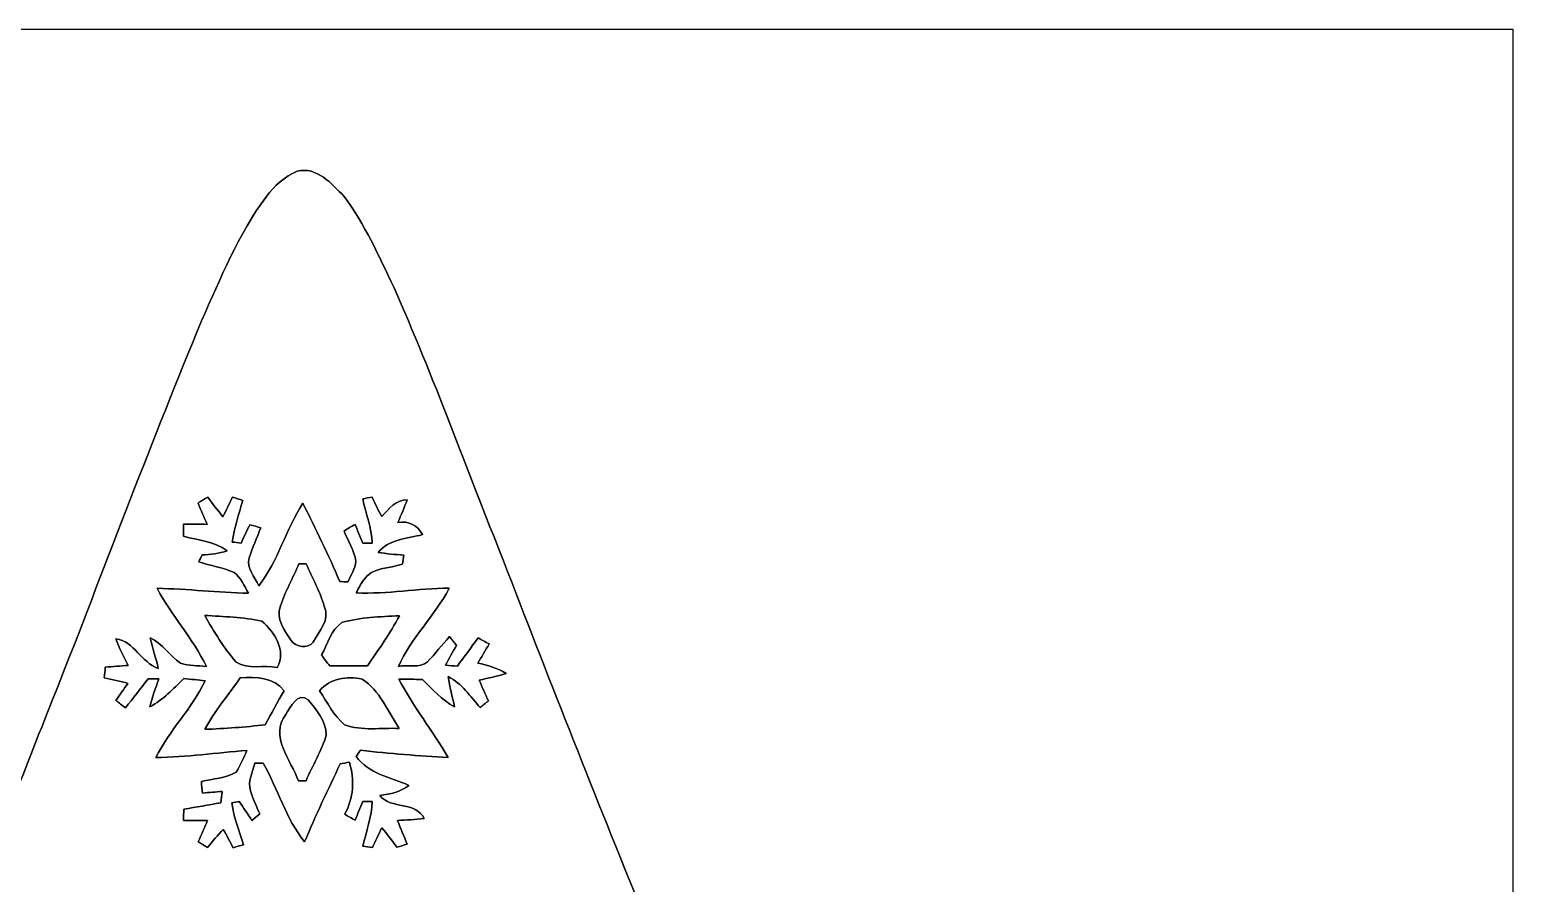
# Model space of a CAD drawing. Header units: centimetres. Extents: x -16.8 to 16.8, y -16.7 to 16.7.
# Drawn here: x -3.69 to 16.77, y 4.88 to 16.67 of the extents above; entities that cross this region are included whole.
import ezdxf

# ---------------------------------------------------------------- set-up
doc = ezdxf.new("R2010")
doc.units = ezdxf.units.CM
doc.header["$MEASUREMENT"] = 0
doc.layers.add('Layer 1', color=7, linetype='Continuous')

msp = doc.modelspace()

# ---------------------------------------------------------------- linework, layer by layer
at = {"layer": 'Layer 1', "color": 7}
for points, knots in [([(-16.77458, 16.66875), (-16.77458, 16.66875), (16.77458, 16.66875), (16.77458, 16.66875), (16.77458, 16.66875), (16.77458, 16.66875), (16.77458, -16.66875), (16.77458, -16.66875), (16.77458, -16.66875), (16.77458, -16.66875), (-16.77458, -16.66875), (-16.77458, -16.66875), (-16.77458, -16.66875), (-16.77458, -16.66875), (-16.77458, 16.66875), (-16.77458, 16.66875), (-16.77458, 16.66875), (-16.77458, 16.66875), (-16.77458, 16.66875), (-16.77458, 16.66875)], [0, 0, 0, 0, 0.16666667, 0.16666667, 0.16666667, 0.16666667, 0.33333333, 0.33333333, 0.33333333, 0.33333333, 0.5, 0.5, 0.5, 0.5, 0.66666667, 0.66666667, 0.66666667, 0.66666667, 1, 1, 1, 1]), ([(-0.00282, 14.71507), (-0.17216, 14.63781), (-0.32244, 14.51822), (-0.42863, 14.36476), (-0.42863, 14.36476), (-0.81739, 13.84371), (-1.05904, 13.23622), (-1.32292, 12.64708), (-1.32292, 12.64708), (-2.00166, 11.01337), (-2.61867, 9.35496), (-3.26249, 7.70714), (-3.26249, 7.70714), (-3.67242, 6.69502), (-4.04848, 5.66843), (-4.49615, 4.67254), (-4.49615, 4.67254), (-5.59012, 4.60199), (-6.68302, 4.51767), (-7.77734, 4.45523), (-7.77734, 4.45523), (-9.60332, 4.36139), (-11.43071, 4.27919), (-13.2521, 4.11727), (-13.2521, 4.11727), (-13.81901, 4.05941), (-14.39298, 4.00226), (-14.93767, 3.82623), (-14.93767, 3.82623), (-15.14969, 3.73415), (-15.41039, 3.61139), (-15.45484, 3.35809), (-15.45484, 3.35809), (-15.44638, 3.1436), (-15.37582, 2.92594), (-15.22871, 2.76507), (-15.22871, 2.76507), (-14.81314, 2.19675), (-14.25787, 1.75648), (-13.73611, 1.29187), (-13.73611, 1.29187), (-12.95506, 0.62442), (-12.15954, -0.02611), (-11.36121, -0.6731), (-11.36121, -0.6731), (-10.00196, -1.77412), (-8.65717, -2.89278), (-7.31061, -4.01002), (-7.31061, -4.01002), (-7.53674, -5.06271), (-7.82038, -6.1027), (-8.09449, -7.1441), (-8.09449, -7.1441), (-8.53899, -8.86248), (-9.01453, -10.5731), (-9.42975, -12.29924), (-9.42975, -12.29924), (-9.56874, -12.95964), (-9.74831, -13.62428), (-9.71762, -14.30549), (-9.71762, -14.30549), (-9.71127, -14.51822), (-9.6453, -14.76869), (-9.44598, -14.87981), (-9.44598, -14.87981), (-9.27206, -15.00011), (-9.04946, -14.91297), (-8.86284, -14.87664), (-8.86284, -14.87664), (-8.33402, -14.70836), (-7.84472, -14.43778), (-7.37447, -14.14709), (-7.37447, -14.14709), (-6.58389, -13.7033), (-5.83424, -13.19213), (-5.06448, -12.71411), (-5.06448, -12.71411), (-3.45228, -11.64943), (-1.81504, -10.62284), (-0.18309, -9.5885), (-0.18309, -9.5885), (-0.04692, -9.52041), (0.11606, -9.34755), (0.26211, -9.51124), (0.26211, -9.51124), (1.23296, -10.11167), (2.19569, -10.72586), (3.15454, -11.34569), (3.15454, -11.34569), (4.76956, -12.36416), (6.34718, -13.44366), (8.00206, -14.39792), (8.00206, -14.39792), (8.40176, -14.59971), (8.80181, -14.81878), (9.24172, -14.92003), (9.24172, -14.92003), (9.52606, -15.01951), (9.8739, -14.82584), (9.89753, -14.51857), (9.89753, -14.51857), (9.99208, -13.97423), (9.85097, -13.42461), (9.76418, -12.88838), (9.76418, -12.88838), (9.47808, -11.48292), (9.06815, -10.10673), (8.7122, -8.7182), (8.7122, -8.7182), (8.31003, -7.15292), (7.87259, -5.59541), (7.52334, -4.01743), (7.52334, -4.01743), (8.98701, -2.79083), (10.45951, -1.57374), (11.9447, -0.37289), (11.9447, -0.37289), (12.88979, 0.40852), (13.85358, 1.16981), (14.74893, 2.00836), (14.74893, 2.00836), (15.09959, 2.34386), (15.46472, 2.70016), (15.64181, 3.16336), (15.64181, 3.16336), (15.71801, 3.33199), (15.62065, 3.52496), (15.49012, 3.63643), (15.49012, 3.63643), (15.07384, 3.94053), (14.53797, 3.97581), (14.04691, 4.06294), (14.04691, 4.06294), (12.36169, 4.25944), (10.66377, 4.2986), (8.97255, 4.41396), (8.97255, 4.41396), (7.54027, 4.47781), (6.11082, 4.58258), (4.68101, 4.6796), (4.68101, 4.6796), (4.05589, 6.22582), (3.43958, 7.77557), (2.8448, 9.33379), (2.8448, 9.33379), (2.33821, 10.59356), (1.8796, 11.87309), (1.32821, 13.11451), (1.32821, 13.11451), (1.12183, 13.54314), (0.93169, 13.98517), (0.64382, 14.36723), (0.64382, 14.36723), (0.47308, 14.53903), (0.26952, 14.7828), (-0.00282, 14.71507)], [0, 0, 0, 0, 0.025, 0.025, 0.025, 0.025, 0.05, 0.05, 0.05, 0.05, 0.075, 0.075, 0.075, 0.075, 0.1, 0.1, 0.1, 0.1, 0.125, 0.125, 0.125, 0.125, 0.15, 0.15, 0.15, 0.15, 0.175, 0.175, 0.175, 0.175, 0.2, 0.2, 0.2, 0.2, 0.225, 0.225, 0.225, 0.225, 0.25, 0.25, 0.25, 0.25, 0.275, 0.275, 0.275, 0.275, 0.3, 0.3, 0.3, 0.3, 0.325, 0.325, 0.325, 0.325, 0.35, 0.35, 0.35, 0.35, 0.375, 0.375, 0.375, 0.375, 0.4, 0.4, 0.4, 0.4, 0.425, 0.425, 0.425, 0.425, 0.45, 0.45, 0.45, 0.45, 0.475, 0.475, 0.475, 0.475, 0.5, 0.5, 0.5, 0.5, 0.525, 0.525, 0.525, 0.525, 0.55, 0.55, 0.55, 0.55, 0.575, 0.575, 0.575, 0.575, 0.6, 0.6, 0.6, 0.6, 0.625, 0.625, 0.625, 0.625, 0.65, 0.65, 0.65, 0.65, 0.675, 0.675, 0.675, 0.675, 0.7, 0.7, 0.7, 0.7, 0.725, 0.725, 0.725, 0.725, 0.75, 0.75, 0.75, 0.75, 0.775, 0.775, 0.775, 0.775, 0.8, 0.8, 0.8, 0.8, 0.825, 0.825, 0.825, 0.825, 0.85, 0.85, 0.85, 0.85, 0.875, 0.875, 0.875, 0.875, 0.9, 0.9, 0.9, 0.9, 0.925, 0.925, 0.925, 0.925, 0.95, 0.95, 0.95, 0.95, 1, 1, 1, 1]), ([(-1.37089, 10.13389), (-1.3268, 10.16141), (-1.28235, 10.18893), (-1.2379, 10.21644), (-1.2379, 10.21644), (-1.16911, 10.12472), (-1.10031, 10.03229), (-1.02658, 9.9441), (-1.02658, 9.9441), (-0.98249, 10.03441), (-0.93945, 10.12543), (-0.8957, 10.21609), (-0.8957, 10.21609), (-0.84878, 10.20092), (-0.80186, 10.1854), (-0.75459, 10.17023), (-0.75459, 10.17023), (-0.80645, 9.97973), (-0.86889, 9.7917), (-0.89817, 9.59591), (-0.89817, 9.59591), (-0.85831, 9.59132), (-0.81809, 9.58674), (-0.77788, 9.58215), (-0.77788, 9.58215), (-0.73942, 9.66752), (-0.69779, 9.75148), (-0.6544, 9.83439), (-0.6544, 9.83439), (-0.60501, 9.81992), (-0.55527, 9.80546), (-0.50553, 9.79064), (-0.50553, 9.79064), (-0.55951, 9.65306), (-0.62054, 9.51794), (-0.66358, 9.37648), (-0.66358, 9.37648), (-0.70873, 9.23396), (-0.58349, 9.11119), (-0.53234, 8.98948), (-0.53234, 8.98948), (-0.26811, 9.3345), (-0.1591, 9.76665), (0.07514, 10.13037), (0.07514, 10.13037), (0.25435, 9.77547), (0.42968, 9.41776), (0.58349, 9.05122), (0.58349, 9.05122), (0.61172, 9.04946), (0.66816, 9.04663), (0.69638, 9.04487), (0.69638, 9.04487), (0.73872, 9.1373), (0.79551, 9.22761), (0.80786, 9.33027), (0.80786, 9.33027), (0.78211, 9.47914), (0.6985, 9.61002), (0.64382, 9.74901), (0.64382, 9.74901), (0.69427, 9.77935), (0.74471, 9.80934), (0.79587, 9.83862), (0.79587, 9.83862), (0.83185, 9.75289), (0.86572, 9.66646), (0.90099, 9.57968), (0.90099, 9.57968), (0.9338, 9.58003), (0.99871, 9.58039), (1.03117, 9.58074), (1.03117, 9.58074), (1.02588, 9.7917), (0.94262, 9.9889), (0.90099, 10.19316), (0.90099, 10.19316), (0.94403, 10.20057), (0.98743, 10.20727), (1.03082, 10.21433), (1.03082, 10.21433), (1.07244, 10.12437), (1.11513, 10.03476), (1.16346, 9.94798), (1.16346, 9.94798), (1.25942, 10.05346), (1.35572, 10.1787), (1.51342, 10.17834), (1.51342, 10.17834), (1.47602, 10.07181), (1.43087, 9.96844), (1.38677, 9.86472), (1.38677, 9.86472), (1.53635, 9.89048), (1.66335, 9.82733), (1.72649, 9.69751), (1.72649, 9.69751), (1.51624, 9.64318), (1.26224, 9.63436), (1.11337, 9.45268), (1.11337, 9.45268), (1.23119, 9.43434), (1.34832, 9.42269), (1.46756, 9.41599), (1.46756, 9.41599), (1.46085, 9.37436), (1.45415, 9.33238), (1.4478, 9.2904), (1.4478, 9.2904), (1.26965, 9.22655), (1.02764, 9.25266), (0.91546, 9.07168), (0.91546, 9.07168), (0.87242, 9.01806), (0.84279, 8.95562), (0.81209, 8.89459), (0.81209, 8.89459), (1.24107, 8.87342), (1.66546, 8.9595), (2.09338, 8.95738), (2.09338, 8.95738), (1.89618, 8.57426), (1.56457, 8.27299), (1.39488, 7.87506), (1.39488, 7.87506), (1.51447, 7.91175), (1.68804, 7.84472), (1.79388, 7.94173), (1.79388, 7.94173), (1.90147, 8.05215), (1.99602, 8.17527), (2.09797, 8.29063), (2.09797, 8.29063), (2.13042, 8.24971), (2.16323, 8.20808), (2.19569, 8.16645), (2.19569, 8.16645), (2.14101, 8.07791), (2.0895, 7.98724), (2.04329, 7.89411), (2.04329, 7.89411), (2.09762, 7.89023), (2.1523, 7.88635), (2.20698, 7.88247), (2.20698, 7.88247), (2.30329, 8.01194), (2.39818, 8.14211), (2.49343, 8.27264), (2.49343, 8.27264), (2.54353, 8.24477), (2.59362, 8.21725), (2.64407, 8.18938), (2.64407, 8.18938), (2.59433, 8.09907), (2.54071, 8.01123), (2.48849, 7.92233), (2.48849, 7.92233), (2.62537, 7.89764), (2.76154, 7.8553), (2.88043, 7.78122), (2.88043, 7.78122), (2.75766, 7.74488), (2.63278, 7.71666), (2.5086, 7.68773), (2.5086, 7.68773), (2.54811, 7.59142), (2.59292, 7.49723), (2.6356, 7.40198), (2.6356, 7.40198), (2.59644, 7.37164), (2.55799, 7.34131), (2.51954, 7.31061), (2.51954, 7.31061), (2.38584, 7.46478), (2.26801, 7.64081), (2.08209, 7.73712), (2.08209, 7.73712), (2.09621, 7.59566), (2.13995, 7.45984), (2.16641, 7.32084), (2.16641, 7.32084), (1.99743, 7.41786), (1.86126, 7.55932), (1.72791, 7.69832), (1.72791, 7.69832), (1.61713, 7.70114), (1.50918, 7.70184), (1.39947, 7.70184), (1.39947, 7.70184), (1.59985, 7.32614), (1.86126, 6.98712), (2.08139, 6.62305), (2.08139, 6.62305), (1.67711, 6.64422), (1.27317, 6.67314), (0.87136, 6.72147), (0.87136, 6.72147), (0.85584, 6.69996), (0.82479, 6.65727), (0.80927, 6.63575), (0.80927, 6.63575), (0.98707, 6.39727), (1.28129, 6.34894), (1.53741, 6.23535), (1.53741, 6.23535), (1.42311, 6.14574), (1.27882, 6.11681), (1.13841, 6.09494), (1.13841, 6.09494), (1.29893, 5.8995), (1.62983, 6.02298), (1.74943, 5.77744), (1.74943, 5.77744), (1.62772, 5.76192), (1.50354, 5.75839), (1.38183, 5.75239), (1.38183, 5.75239), (1.42346, 5.64233), (1.47144, 5.53473), (1.51271, 5.42431), (1.51271, 5.42431), (1.46579, 5.41091), (1.41923, 5.39679), (1.37266, 5.38304), (1.37266, 5.38304), (1.30598, 5.47441), (1.2379, 5.56436), (1.16452, 5.65044), (1.16452, 5.65044), (1.11936, 5.56013), (1.07632, 5.46911), (1.03434, 5.37739), (1.03434, 5.37739), (0.99025, 5.3848), (0.94615, 5.39221), (0.90276, 5.39926), (0.90276, 5.39926), (0.94968, 5.60246), (1.02729, 5.80108), (1.03046, 6.01239), (1.03046, 6.01239), (0.99836, 6.01239), (0.93345, 6.01274), (0.90135, 6.0131), (0.90135, 6.0131), (0.86572, 5.92702), (0.83185, 5.84024), (0.79551, 5.75416), (0.79551, 5.75416), (0.74754, 5.78238), (0.69991, 5.81096), (0.65229, 5.83953), (0.65229, 5.83953), (0.77505, 6.06002), (0.79234, 6.31296), (0.71649, 6.55461), (0.71649, 6.55461), (0.68545, 6.54967), (0.62265, 6.53979), (0.59126, 6.53486), (0.59126, 6.53486), (0.42333, 6.17679), (0.24941, 5.82189), (0.09948, 5.45536), (0.09948, 5.45536), (-0.15734, 5.7785), (-0.27305, 6.18666), (-0.47131, 6.54509), (-0.47131, 6.54509), (-0.49989, 6.54438), (-0.55704, 6.54332), (-0.58561, 6.54297), (-0.58561, 6.54297), (-0.61771, 6.41985), (-0.69003, 6.29179), (-0.64558, 6.16232), (-0.64558, 6.16232), (-0.61383, 6.05155), (-0.5648, 5.94677), (-0.51894, 5.84129), (-0.51894, 5.84129), (-0.55492, 5.81201), (-0.59126, 5.78238), (-0.62689, 5.75275), (-0.62689, 5.75275), (-0.68651, 5.83918), (-0.74471, 5.92702), (-0.80222, 6.01416), (-0.80222, 6.01416), (-0.82762, 6.00886), (-0.87806, 5.99863), (-0.90311, 5.99334), (-0.90311, 5.99334), (-0.87701, 5.79367), (-0.80504, 5.60599), (-0.74436, 5.41584), (-0.74436, 5.41584), (-0.79199, 5.40244), (-0.83926, 5.38939), (-0.88653, 5.37598), (-0.88653, 5.37598), (-0.93098, 5.461), (-0.97331, 5.54708), (-1.02411, 5.62822), (-1.02411, 5.62822), (-1.10102, 5.5499), (-1.16875, 5.46312), (-1.24001, 5.38021), (-1.24001, 5.38021), (-1.28341, 5.40561), (-1.32644, 5.43172), (-1.36878, 5.45747), (-1.36878, 5.45747), (-1.3268, 5.55625), (-1.28199, 5.65362), (-1.24037, 5.75239), (-1.24037, 5.75239), (-1.35149, 5.75204), (-1.45944, 5.74887), (-1.56986, 5.75134), (-1.56986, 5.75134), (-1.56986, 5.8039), (-1.56916, 5.85611), (-1.56845, 5.90832), (-1.56845, 5.90832), (-1.39735, 5.9369), (-1.22626, 5.96441), (-1.05551, 5.99581), (-1.05551, 5.99581), (-1.04916, 6.04767), (-1.04246, 6.09953), (-1.03611, 6.15139), (-1.03611, 6.15139), (-1.13136, 6.14786), (-1.21497, 6.13622), (-1.30704, 6.13093), (-1.30704, 6.13093), (-1.31374, 6.18384), (-1.31974, 6.23676), (-1.32539, 6.28968), (-1.32539, 6.28968), (-1.16523, 6.32813), (-0.9906, 6.33554), (-0.84526, 6.4202), (-0.84526, 6.4202), (-0.78423, 6.51334), (-0.74119, 6.6167), (-0.69638, 6.7183), (-0.69638, 6.7183), (-1.11478, 6.6862), (-1.53141, 6.62764), (-1.95192, 6.62093), (-1.95192, 6.62093), (-1.76601, 6.99841), (-1.45239, 7.29827), (-1.27318, 7.67927), (-1.27318, 7.67927), (-1.3716, 7.69056), (-1.46967, 7.70114), (-1.56739, 7.71137), (-1.56739, 7.71137), (-1.71062, 7.56814), (-1.85314, 7.41751), (-2.03447, 7.3219), (-2.03447, 7.3219), (-2.00519, 7.45314), (-1.95686, 7.57908), (-1.91241, 7.70572), (-1.91241, 7.70572), (-1.9618, 7.70572), (-2.01083, 7.70537), (-2.05987, 7.70502), (-2.05987, 7.70502), (-2.16429, 7.57202), (-2.26589, 7.43691), (-2.37314, 7.30603), (-2.37314, 7.30603), (-2.41688, 7.3406), (-2.46027, 7.37517), (-2.50366, 7.40939), (-2.50366, 7.40939), (-2.45075, 7.48912), (-2.3943, 7.56603), (-2.33821, 7.64328), (-2.33821, 7.64328), (-2.4451, 7.67644), (-2.55446, 7.69902), (-2.66383, 7.71913), (-2.66383, 7.71913), (-2.65959, 7.76852), (-2.65536, 7.81791), (-2.65077, 7.8673), (-2.65077, 7.8673), (-2.54635, 7.87682), (-2.43946, 7.88423), (-2.33433, 7.89305), (-2.33433, 7.89305), (-2.39536, 8.01405), (-2.46063, 8.13364), (-2.50649, 8.26135), (-2.50649, 8.26135), (-2.24508, 8.2229), (-2.15653, 7.93327), (-1.91911, 7.85107), (-1.91911, 7.85107), (-1.95121, 7.99289), (-2.0006, 8.13012), (-2.03059, 8.27229), (-2.03059, 8.27229), (-1.86055, 8.19432), (-1.76354, 8.02358), (-1.61078, 7.92304), (-1.61078, 7.92304), (-1.4986, 7.8867), (-1.37336, 7.89129), (-1.25589, 7.87788), (-1.25589, 7.87788), (-1.4411, 8.26206), (-1.7339, 8.58132), (-1.93499, 8.95667), (-1.93499, 8.95667), (-1.51448, 8.94856), (-1.09608, 8.89635), (-0.67557, 8.89), (-0.67557, 8.89), (-0.73166, 8.99054), (-0.77929, 9.1059), (-0.87454, 9.17504), (-0.87454, 9.17504), (-1.03046, 9.24207), (-1.1998, 9.27135), (-1.36102, 9.32321), (-1.36102, 9.32321), (-1.3462, 9.35426), (-1.33103, 9.38565), (-1.31586, 9.4167), (-1.31586, 9.4167), (-1.19839, 9.42164), (-1.08126, 9.4361), (-0.96943, 9.47491), (-0.96943, 9.47491), (-1.14159, 9.60861), (-1.36878, 9.61496), (-1.57092, 9.67564), (-1.57092, 9.67564), (-1.57057, 9.73137), (-1.57021, 9.78676), (-1.56951, 9.84215), (-1.56951, 9.84215), (-1.46015, 9.84321), (-1.35326, 9.84179), (-1.24319, 9.83932), (-1.24319, 9.83932), (-1.28588, 9.93775), (-1.33033, 10.03512), (-1.37089, 10.13389), (-1.37089, 10.13389), (-1.37089, 10.13389), (-1.37089, 10.13389), (-1.37089, 10.13389)], [0, 0, 0, 0, 0.00862069, 0.00862069, 0.00862069, 0.00862069, 0.01724138, 0.01724138, 0.01724138, 0.01724138, 0.02586207, 0.02586207, 0.02586207, 0.02586207, 0.03448276, 0.03448276, 0.03448276, 0.03448276, 0.04310345, 0.04310345, 0.04310345, 0.04310345, 0.05172414, 0.05172414, 0.05172414, 0.05172414, 0.06034483, 0.06034483, 0.06034483, 0.06034483, 0.06896552, 0.06896552, 0.06896552, 0.06896552, 0.07758621, 0.07758621, 0.07758621, 0.07758621, 0.0862069, 0.0862069, 0.0862069, 0.0862069, 0.09482759, 0.09482759, 0.09482759, 0.09482759, 0.10344828, 0.10344828, 0.10344828, 0.10344828, 0.11206897, 0.11206897, 0.11206897, 0.11206897, 0.12068966, 0.12068966, 0.12068966, 0.12068966, 0.12931034, 0.12931034, 0.12931034, 0.12931034, 0.13793103, 0.13793103, 0.13793103, 0.13793103, 0.14655172, 0.14655172, 0.14655172, 0.14655172, 0.15517241, 0.15517241, 0.15517241, 0.15517241, 0.1637931, 0.1637931, 0.1637931, 0.1637931, 0.17241379, 0.17241379, 0.17241379, 0.17241379, 0.18103448, 0.18103448, 0.18103448, 0.18103448, 0.18965517, 0.18965517, 0.18965517, 0.18965517, 0.19827586, 0.19827586, 0.19827586, 0.19827586, 0.20689655, 0.20689655, 0.20689655, 0.20689655, 0.21551724, 0.21551724, 0.21551724, 0.21551724, 0.22413793, 0.22413793, 0.22413793, 0.22413793, 0.23275862, 0.23275862, 0.23275862, 0.23275862, 0.24137931, 0.24137931, 0.24137931, 0.24137931, 0.25, 0.25, 0.25, 0.25, 0.25862069, 0.25862069, 0.25862069, 0.25862069, 0.26724138, 0.26724138, 0.26724138, 0.26724138, 0.27586207, 0.27586207, 0.27586207, 0.27586207, 0.28448276, 0.28448276, 0.28448276, 0.28448276, 0.29310345, 0.29310345, 0.29310345, 0.29310345, 0.30172414, 0.30172414, 0.30172414, 0.30172414, 0.31034483, 0.31034483, 0.31034483, 0.31034483, 0.31896552, 0.31896552, 0.31896552, 0.31896552, 0.32758621, 0.32758621, 0.32758621, 0.32758621, 0.3362069, 0.3362069, 0.3362069, 0.3362069, 0.34482759, 0.34482759, 0.34482759, 0.34482759, 0.35344828, 0.35344828, 0.35344828, 0.35344828, 0.36206897, 0.36206897, 0.36206897, 0.36206897, 0.37068966, 0.37068966, 0.37068966, 0.37068966, 0.37931034, 0.37931034, 0.37931034, 0.37931034, 0.38793103, 0.38793103, 0.38793103, 0.38793103, 0.39655172, 0.39655172, 0.39655172, 0.39655172, 0.40517241, 0.40517241, 0.40517241, 0.40517241, 0.4137931, 0.4137931, 0.4137931, 0.4137931, 0.42241379, 0.42241379, 0.42241379, 0.42241379, 0.43103448, 0.43103448, 0.43103448, 0.43103448, 0.43965517, 0.43965517, 0.43965517, 0.43965517, 0.44827586, 0.44827586, 0.44827586, 0.44827586, 0.45689655, 0.45689655, 0.45689655, 0.45689655, 0.46551724, 0.46551724, 0.46551724, 0.46551724, 0.47413793, 0.47413793, 0.47413793, 0.47413793, 0.48275862, 0.48275862, 0.48275862, 0.48275862, 0.49137931, 0.49137931, 0.49137931, 0.49137931, 0.5, 0.5, 0.5, 0.5, 0.50862069, 0.50862069, 0.50862069, 0.50862069, 0.51724138, 0.51724138, 0.51724138, 0.51724138, 0.52586207, 0.52586207, 0.52586207, 0.52586207, 0.53448276, 0.53448276, 0.53448276, 0.53448276, 0.54310345, 0.54310345, 0.54310345, 0.54310345, 0.55172414, 0.55172414, 0.55172414, 0.55172414, 0.56034483, 0.56034483, 0.56034483, 0.56034483, 0.56896552, 0.56896552, 0.56896552, 0.56896552, 0.57758621, 0.57758621, 0.57758621, 0.57758621, 0.5862069, 0.5862069, 0.5862069, 0.5862069, 0.59482759, 0.59482759, 0.59482759, 0.59482759, 0.60344828, 0.60344828, 0.60344828, 0.60344828, 0.61206897, 0.61206897, 0.61206897, 0.61206897, 0.62068966, 0.62068966, 0.62068966, 0.62068966, 0.62931034, 0.62931034, 0.62931034, 0.62931034, 0.63793103, 0.63793103, 0.63793103, 0.63793103, 0.64655172, 0.64655172, 0.64655172, 0.64655172, 0.65517241, 0.65517241, 0.65517241, 0.65517241, 0.6637931, 0.6637931, 0.6637931, 0.6637931, 0.67241379, 0.67241379, 0.67241379, 0.67241379, 0.68103448, 0.68103448, 0.68103448, 0.68103448, 0.68965517, 0.68965517, 0.68965517, 0.68965517, 0.69827586, 0.69827586, 0.69827586, 0.69827586, 0.70689655, 0.70689655, 0.70689655, 0.70689655, 0.71551724, 0.71551724, 0.71551724, 0.71551724, 0.72413793, 0.72413793, 0.72413793, 0.72413793, 0.73275862, 0.73275862, 0.73275862, 0.73275862, 0.74137931, 0.74137931, 0.74137931, 0.74137931, 0.75, 0.75, 0.75, 0.75, 0.75862069, 0.75862069, 0.75862069, 0.75862069, 0.76724138, 0.76724138, 0.76724138, 0.76724138, 0.77586207, 0.77586207, 0.77586207, 0.77586207, 0.78448276, 0.78448276, 0.78448276, 0.78448276, 0.79310345, 0.79310345, 0.79310345, 0.79310345, 0.80172414, 0.80172414, 0.80172414, 0.80172414, 0.81034483, 0.81034483, 0.81034483, 0.81034483, 0.81896552, 0.81896552, 0.81896552, 0.81896552, 0.82758621, 0.82758621, 0.82758621, 0.82758621, 0.8362069, 0.8362069, 0.8362069, 0.8362069, 0.84482759, 0.84482759, 0.84482759, 0.84482759, 0.85344828, 0.85344828, 0.85344828, 0.85344828, 0.86206897, 0.86206897, 0.86206897, 0.86206897, 0.87068966, 0.87068966, 0.87068966, 0.87068966, 0.87931034, 0.87931034, 0.87931034, 0.87931034, 0.88793103, 0.88793103, 0.88793103, 0.88793103, 0.89655172, 0.89655172, 0.89655172, 0.89655172, 0.90517241, 0.90517241, 0.90517241, 0.90517241, 0.9137931, 0.9137931, 0.9137931, 0.9137931, 0.92241379, 0.92241379, 0.92241379, 0.92241379, 0.93103448, 0.93103448, 0.93103448, 0.93103448, 0.93965517, 0.93965517, 0.93965517, 0.93965517, 0.94827586, 0.94827586, 0.94827586, 0.94827586, 0.95689655, 0.95689655, 0.95689655, 0.95689655, 0.96551724, 0.96551724, 0.96551724, 0.96551724, 0.97413793, 0.97413793, 0.97413793, 0.97413793, 0.98275862, 0.98275862, 0.98275862, 0.98275862, 1, 1, 1, 1]), ([(0.02046, 9.29428), (-0.06174, 9.0992), (-0.16722, 8.91364), (-0.23424, 8.71291), (-0.23424, 8.71291), (-0.29845, 8.53264), (-0.17921, 8.37741), (-0.08643, 8.23842), (-0.08643, 8.23842), (-0.0194, 8.14141), (0.13899, 8.11283), (0.2159, 8.21478), (0.2159, 8.21478), (0.30374, 8.36154), (0.45297, 8.52311), (0.36971, 8.70973), (0.36971, 8.70973), (0.3115, 8.91399), (0.20461, 9.10026), (0.12206, 9.29499), (0.12206, 9.29499), (0.09666, 9.29464), (0.04586, 9.29428), (0.02046, 9.29428), (0.02046, 9.29428), (0.02046, 9.29428), (0.02046, 9.29428), (0.02046, 9.29428)], [0, 0, 0, 0, 0.125, 0.125, 0.125, 0.125, 0.25, 0.25, 0.25, 0.25, 0.375, 0.375, 0.375, 0.375, 0.5, 0.5, 0.5, 0.5, 0.625, 0.625, 0.625, 0.625, 0.75, 0.75, 0.75, 0.75, 1, 1, 1, 1]), ([(-1.27882, 8.58344), (-1.15076, 8.35872), (-1.016, 8.134), (-0.8449, 7.93926), (-0.8449, 7.93926), (-0.68086, 7.82955), (-0.46038, 7.90081), (-0.27728, 7.86518), (-0.27728, 7.86518), (-0.14923, 8.09413), (-0.31468, 8.35484), (-0.4893, 8.50265), (-0.4893, 8.50265), (-0.74754, 8.56192), (-1.01565, 8.56262), (-1.27882, 8.58344), (-1.27882, 8.58344), (-1.27882, 8.58344), (-1.27882, 8.58344), (-1.27882, 8.58344)], [0, 0, 0, 0, 0.16666667, 0.16666667, 0.16666667, 0.16666667, 0.33333333, 0.33333333, 0.33333333, 0.33333333, 0.5, 0.5, 0.5, 0.5, 0.66666667, 0.66666667, 0.66666667, 0.66666667, 1, 1, 1, 1]), ([(0.61136, 8.48431), (0.46531, 8.37812), (0.41734, 8.18868), (0.33267, 8.03663), (0.33267, 8.03663), (0.37006, 7.98689), (0.40781, 7.93679), (0.44556, 7.88705), (0.44556, 7.88705), (0.57573, 7.88705), (0.83573, 7.88705), (0.96555, 7.88705), (0.96555, 7.88705), (1.12042, 8.11142), (1.27882, 8.33508), (1.40688, 8.57638), (1.40688, 8.57638), (1.13982, 8.56686), (0.86924, 8.55592), (0.61136, 8.48431), (0.61136, 8.48431), (0.61136, 8.48431), (0.61136, 8.48431), (0.61136, 8.48431)], [0, 0, 0, 0, 0.14285714, 0.14285714, 0.14285714, 0.14285714, 0.28571429, 0.28571429, 0.28571429, 0.28571429, 0.42857143, 0.42857143, 0.42857143, 0.42857143, 0.57142857, 0.57142857, 0.57142857, 0.57142857, 0.71428571, 0.71428571, 0.71428571, 0.71428571, 1, 1, 1, 1]), ([(-0.78775, 7.7216), (-0.95321, 7.487), (-1.13877, 7.26475), (-1.27564, 7.01146), (-1.27564, 7.01146), (-0.99766, 7.0171), (-0.72108, 7.04391), (-0.44415, 7.07143), (-0.44415, 7.07143), (-0.35878, 7.22877), (-0.27411, 7.38646), (-0.1845, 7.54133), (-0.1845, 7.54133), (-0.32526, 7.73465), (-0.56938, 7.73007), (-0.78775, 7.7216), (-0.78775, 7.7216), (-0.78775, 7.7216), (-0.78775, 7.7216), (-0.78775, 7.7216)], [0, 0, 0, 0, 0.16666667, 0.16666667, 0.16666667, 0.16666667, 0.33333333, 0.33333333, 0.33333333, 0.33333333, 0.5, 0.5, 0.5, 0.5, 0.66666667, 0.66666667, 0.66666667, 0.66666667, 1, 1, 1, 1]), ([(0.30586, 7.54204), (0.4131, 7.38187), (0.50059, 7.19631), (0.65158, 7.07284), (0.65158, 7.07284), (0.88794, 6.98394), (1.15605, 7.03333), (1.40406, 7.02204), (1.40406, 7.02204), (1.24919, 7.25734), (1.1363, 7.54521), (0.89429, 7.70361), (0.89429, 7.70361), (0.68121, 7.74559), (0.44873, 7.7149), (0.30586, 7.54204), (0.30586, 7.54204), (0.30586, 7.54204), (0.30586, 7.54204), (0.30586, 7.54204)], [0, 0, 0, 0, 0.16666667, 0.16666667, 0.16666667, 0.16666667, 0.33333333, 0.33333333, 0.33333333, 0.33333333, 0.5, 0.5, 0.5, 0.5, 0.66666667, 0.66666667, 0.66666667, 0.66666667, 1, 1, 1, 1]), ([(-0.16193, 7.21536), (-0.38418, 6.9148), (-0.09349, 6.58671), (0.01693, 6.29708), (0.01693, 6.29708), (0.04269, 6.29744), (0.09419, 6.29849), (0.11994, 6.2992), (0.11994, 6.2992), (0.20743, 6.51334), (0.33761, 6.71124), (0.39829, 6.93526), (0.39829, 6.93526), (0.40005, 7.12117), (0.25718, 7.27957), (0.14887, 7.41715), (0.14887, 7.41715), (0.00176, 7.53039), (-0.0949, 7.3152), (-0.16193, 7.21536)], [0, 0, 0, 0, 0.16666667, 0.16666667, 0.16666667, 0.16666667, 0.33333333, 0.33333333, 0.33333333, 0.33333333, 0.5, 0.5, 0.5, 0.5, 0.66666667, 0.66666667, 0.66666667, 0.66666667, 1, 1, 1, 1])]:
    msp.add_open_spline(points, degree=3, knots=knots, dxfattribs=at)
at = {"layer": 'Layer 1', "color": 251}
for points, knots in [([(-0.00282, 14.71507), (0.26952, 14.7828), (0.47308, 14.53903), (0.64382, 14.36723), (0.64382, 14.36723), (0.93169, 13.98517), (1.12183, 13.54314), (1.32821, 13.11451), (1.32821, 13.11451), (1.8796, 11.87309), (2.33821, 10.59356), (2.8448, 9.33379), (2.8448, 9.33379), (3.43958, 7.77557), (4.05589, 6.22582), (4.68101, 4.6796), (4.68101, 4.6796), (6.11082, 4.58258), (7.54027, 4.47781), (8.97255, 4.41396), (8.97255, 4.41396), (10.66377, 4.2986), (12.36169, 4.25944), (14.04691, 4.06294), (14.04691, 4.06294), (14.53797, 3.97581), (15.07384, 3.94053), (15.49012, 3.63643), (15.49012, 3.63643), (15.62065, 3.52496), (15.71801, 3.33199), (15.64181, 3.16336), (15.64181, 3.16336), (15.46472, 2.70016), (15.09959, 2.34386), (14.74893, 2.00836), (14.74893, 2.00836), (13.85358, 1.16981), (12.88979, 0.40852), (11.9447, -0.37289), (11.9447, -0.37289), (10.45951, -1.57374), (8.98701, -2.79083), (7.52334, -4.01743), (7.52334, -4.01743), (7.87259, -5.59541), (8.31003, -7.15292), (8.7122, -8.7182), (8.7122, -8.7182), (9.06815, -10.10673), (9.47808, -11.48292), (9.76418, -12.88838), (9.76418, -12.88838), (9.85097, -13.42461), (9.99208, -13.97423), (9.89753, -14.51857), (9.89753, -14.51857), (9.8739, -14.82584), (9.52606, -15.01951), (9.24172, -14.92003), (9.24172, -14.92003), (8.80181, -14.81878), (8.40176, -14.59971), (8.00206, -14.39792), (8.00206, -14.39792), (6.34718, -13.44366), (4.76956, -12.36416), (3.15454, -11.34569), (3.15454, -11.34569), (2.19569, -10.72586), (1.23296, -10.11167), (0.26211, -9.51124), (0.26211, -9.51124), (0.11606, -9.34755), (-0.04692, -9.52041), (-0.18309, -9.5885), (-0.18309, -9.5885), (-1.81504, -10.62284), (-3.45228, -11.64943), (-5.06448, -12.71411), (-5.06448, -12.71411), (-5.83424, -13.19213), (-6.58389, -13.7033), (-7.37447, -14.14709), (-7.37447, -14.14709), (-7.84472, -14.43778), (-8.33402, -14.70836), (-8.86284, -14.87664), (-8.86284, -14.87664), (-9.04946, -14.91297), (-9.27206, -15.00011), (-9.44598, -14.87981), (-9.44598, -14.87981), (-9.6453, -14.76869), (-9.71127, -14.51822), (-9.71762, -14.30549), (-9.71762, -14.30549), (-9.74831, -13.62428), (-9.56874, -12.95964), (-9.42975, -12.29924), (-9.42975, -12.29924), (-9.01453, -10.5731), (-8.53899, -8.86248), (-8.09449, -7.1441), (-8.09449, -7.1441), (-7.82038, -6.1027), (-7.53674, -5.06271), (-7.31061, -4.01002), (-7.31061, -4.01002), (-8.65717, -2.89278), (-10.00196, -1.77412), (-11.36121, -0.6731), (-11.36121, -0.6731), (-12.15954, -0.02611), (-12.95506, 0.62442), (-13.73611, 1.29187), (-13.73611, 1.29187), (-14.25787, 1.75648), (-14.81314, 2.19675), (-15.22871, 2.76507), (-15.22871, 2.76507), (-15.37582, 2.92594), (-15.44638, 3.1436), (-15.45484, 3.35809), (-15.45484, 3.35809), (-15.41039, 3.61139), (-15.14969, 3.73415), (-14.93767, 3.82623), (-14.93767, 3.82623), (-14.39298, 4.00226), (-13.81901, 4.05941), (-13.2521, 4.11727), (-13.2521, 4.11727), (-11.43071, 4.27919), (-9.60332, 4.36139), (-7.77734, 4.45523), (-7.77734, 4.45523), (-6.68302, 4.51767), (-5.59012, 4.60199), (-4.49615, 4.67254), (-4.49615, 4.67254), (-4.04848, 5.66843), (-3.67242, 6.69502), (-3.26249, 7.70714), (-3.26249, 7.70714), (-2.61867, 9.35496), (-2.00166, 11.01337), (-1.32292, 12.64708), (-1.32292, 12.64708), (-1.05904, 13.23622), (-0.81739, 13.84371), (-0.42863, 14.36476), (-0.42863, 14.36476), (-0.32244, 14.51822), (-0.17216, 14.63781), (-0.00282, 14.71507), (-0.00282, 14.71507), (-0.00282, 14.71507), (-0.00282, 14.71507), (-0.00282, 14.71507)], [0, 0, 0, 0, 0.02439024, 0.02439024, 0.02439024, 0.02439024, 0.04878049, 0.04878049, 0.04878049, 0.04878049, 0.07317073, 0.07317073, 0.07317073, 0.07317073, 0.09756098, 0.09756098, 0.09756098, 0.09756098, 0.12195122, 0.12195122, 0.12195122, 0.12195122, 0.14634146, 0.14634146, 0.14634146, 0.14634146, 0.17073171, 0.17073171, 0.17073171, 0.17073171, 0.19512195, 0.19512195, 0.19512195, 0.19512195, 0.2195122, 0.2195122, 0.2195122, 0.2195122, 0.24390244, 0.24390244, 0.24390244, 0.24390244, 0.26829268, 0.26829268, 0.26829268, 0.26829268, 0.29268293, 0.29268293, 0.29268293, 0.29268293, 0.31707317, 0.31707317, 0.31707317, 0.31707317, 0.34146341, 0.34146341, 0.34146341, 0.34146341, 0.36585366, 0.36585366, 0.36585366, 0.36585366, 0.3902439, 0.3902439, 0.3902439, 0.3902439, 0.41463415, 0.41463415, 0.41463415, 0.41463415, 0.43902439, 0.43902439, 0.43902439, 0.43902439, 0.46341463, 0.46341463, 0.46341463, 0.46341463, 0.48780488, 0.48780488, 0.48780488, 0.48780488, 0.51219512, 0.51219512, 0.51219512, 0.51219512, 0.53658537, 0.53658537, 0.53658537, 0.53658537, 0.56097561, 0.56097561, 0.56097561, 0.56097561, 0.58536585, 0.58536585, 0.58536585, 0.58536585, 0.6097561, 0.6097561, 0.6097561, 0.6097561, 0.63414634, 0.63414634, 0.63414634, 0.63414634, 0.65853659, 0.65853659, 0.65853659, 0.65853659, 0.68292683, 0.68292683, 0.68292683, 0.68292683, 0.70731707, 0.70731707, 0.70731707, 0.70731707, 0.73170732, 0.73170732, 0.73170732, 0.73170732, 0.75609756, 0.75609756, 0.75609756, 0.75609756, 0.7804878, 0.7804878, 0.7804878, 0.7804878, 0.80487805, 0.80487805, 0.80487805, 0.80487805, 0.82926829, 0.82926829, 0.82926829, 0.82926829, 0.85365854, 0.85365854, 0.85365854, 0.85365854, 0.87804878, 0.87804878, 0.87804878, 0.87804878, 0.90243902, 0.90243902, 0.90243902, 0.90243902, 0.92682927, 0.92682927, 0.92682927, 0.92682927, 0.95121951, 0.95121951, 0.95121951, 0.95121951, 1, 1, 1, 1]), ([(-1.37089, 10.13389), (-1.33033, 10.03512), (-1.28588, 9.93775), (-1.24319, 9.83932), (-1.24319, 9.83932), (-1.35326, 9.84179), (-1.46015, 9.84321), (-1.56951, 9.84215), (-1.56951, 9.84215), (-1.57021, 9.78676), (-1.57057, 9.73137), (-1.57092, 9.67564), (-1.57092, 9.67564), (-1.36878, 9.61496), (-1.14159, 9.60861), (-0.96943, 9.47491), (-0.96943, 9.47491), (-1.08126, 9.4361), (-1.19839, 9.42164), (-1.31586, 9.4167), (-1.31586, 9.4167), (-1.33103, 9.38565), (-1.3462, 9.35426), (-1.36102, 9.32321), (-1.36102, 9.32321), (-1.1998, 9.27135), (-1.03046, 9.24207), (-0.87454, 9.17504), (-0.87454, 9.17504), (-0.77929, 9.1059), (-0.73166, 8.99054), (-0.67557, 8.89), (-0.67557, 8.89), (-1.09608, 8.89635), (-1.51448, 8.94856), (-1.93499, 8.95667), (-1.93499, 8.95667), (-1.7339, 8.58132), (-1.4411, 8.26206), (-1.25589, 7.87788), (-1.25589, 7.87788), (-1.37336, 7.89129), (-1.4986, 7.8867), (-1.61078, 7.92304), (-1.61078, 7.92304), (-1.76354, 8.02358), (-1.86055, 8.19432), (-2.03059, 8.27229), (-2.03059, 8.27229), (-2.0006, 8.13012), (-1.95121, 7.99289), (-1.91911, 7.85107), (-1.91911, 7.85107), (-2.15653, 7.93327), (-2.24508, 8.2229), (-2.50649, 8.26135), (-2.50649, 8.26135), (-2.46063, 8.13364), (-2.39536, 8.01405), (-2.33433, 7.89305), (-2.33433, 7.89305), (-2.43946, 7.88423), (-2.54635, 7.87682), (-2.65077, 7.8673), (-2.65077, 7.8673), (-2.65536, 7.81791), (-2.65959, 7.76852), (-2.66383, 7.71913), (-2.66383, 7.71913), (-2.55446, 7.69902), (-2.4451, 7.67644), (-2.33821, 7.64328), (-2.33821, 7.64328), (-2.3943, 7.56603), (-2.45075, 7.48912), (-2.50366, 7.40939), (-2.50366, 7.40939), (-2.46027, 7.37517), (-2.41688, 7.3406), (-2.37314, 7.30603), (-2.37314, 7.30603), (-2.26589, 7.43691), (-2.16429, 7.57202), (-2.05987, 7.70502), (-2.05987, 7.70502), (-2.01083, 7.70537), (-1.9618, 7.70572), (-1.91241, 7.70572), (-1.91241, 7.70572), (-1.95686, 7.57908), (-2.00519, 7.45314), (-2.03447, 7.3219), (-2.03447, 7.3219), (-1.85314, 7.41751), (-1.71062, 7.56814), (-1.56739, 7.71137), (-1.56739, 7.71137), (-1.46967, 7.70114), (-1.3716, 7.69056), (-1.27318, 7.67927), (-1.27318, 7.67927), (-1.45239, 7.29827), (-1.76601, 6.99841), (-1.95192, 6.62093), (-1.95192, 6.62093), (-1.53141, 6.62764), (-1.11478, 6.6862), (-0.69638, 6.7183), (-0.69638, 6.7183), (-0.74119, 6.6167), (-0.78423, 6.51334), (-0.84526, 6.4202), (-0.84526, 6.4202), (-0.9906, 6.33554), (-1.16523, 6.32813), (-1.32539, 6.28968), (-1.32539, 6.28968), (-1.31974, 6.23676), (-1.31374, 6.18384), (-1.30704, 6.13093), (-1.30704, 6.13093), (-1.21497, 6.13622), (-1.13136, 6.14786), (-1.03611, 6.15139), (-1.03611, 6.15139), (-1.04246, 6.09953), (-1.04916, 6.04767), (-1.05551, 5.99581), (-1.05551, 5.99581), (-1.22626, 5.96441), (-1.39735, 5.9369), (-1.56845, 5.90832), (-1.56845, 5.90832), (-1.56916, 5.85611), (-1.56986, 5.8039), (-1.56986, 5.75134), (-1.56986, 5.75134), (-1.45944, 5.74887), (-1.35149, 5.75204), (-1.24037, 5.75239), (-1.24037, 5.75239), (-1.28199, 5.65362), (-1.3268, 5.55625), (-1.36878, 5.45747), (-1.36878, 5.45747), (-1.32644, 5.43172), (-1.28341, 5.40561), (-1.24001, 5.38021), (-1.24001, 5.38021), (-1.16875, 5.46312), (-1.10102, 5.5499), (-1.02411, 5.62822), (-1.02411, 5.62822), (-0.97331, 5.54708), (-0.93098, 5.461), (-0.88653, 5.37598), (-0.88653, 5.37598), (-0.83926, 5.38939), (-0.79199, 5.40244), (-0.74436, 5.41584), (-0.74436, 5.41584), (-0.80504, 5.60599), (-0.87701, 5.79367), (-0.90311, 5.99334), (-0.90311, 5.99334), (-0.87806, 5.99863), (-0.82762, 6.00886), (-0.80222, 6.01416), (-0.80222, 6.01416), (-0.74471, 5.92702), (-0.68651, 5.83918), (-0.62689, 5.75275), (-0.62689, 5.75275), (-0.59126, 5.78238), (-0.55492, 5.81201), (-0.51894, 5.84129), (-0.51894, 5.84129), (-0.5648, 5.94677), (-0.61383, 6.05155), (-0.64558, 6.16232), (-0.64558, 6.16232), (-0.69003, 6.29179), (-0.61771, 6.41985), (-0.58561, 6.54297), (-0.58561, 6.54297), (-0.55704, 6.54332), (-0.49989, 6.54438), (-0.47131, 6.54509), (-0.47131, 6.54509), (-0.27305, 6.18666), (-0.15734, 5.7785), (0.09948, 5.45536), (0.09948, 5.45536), (0.24941, 5.82189), (0.42333, 6.17679), (0.59126, 6.53486), (0.59126, 6.53486), (0.62265, 6.53979), (0.68545, 6.54967), (0.71649, 6.55461), (0.71649, 6.55461), (0.79234, 6.31296), (0.77505, 6.06002), (0.65229, 5.83953), (0.65229, 5.83953), (0.69991, 5.81096), (0.74754, 5.78238), (0.79551, 5.75416), (0.79551, 5.75416), (0.83185, 5.84024), (0.86572, 5.92702), (0.90135, 6.0131), (0.90135, 6.0131), (0.93345, 6.01274), (0.99836, 6.01239), (1.03046, 6.01239), (1.03046, 6.01239), (1.02729, 5.80108), (0.94968, 5.60246), (0.90276, 5.39926), (0.90276, 5.39926), (0.94615, 5.39221), (0.99025, 5.3848), (1.03434, 5.37739), (1.03434, 5.37739), (1.07632, 5.46911), (1.11936, 5.56013), (1.16452, 5.65044), (1.16452, 5.65044), (1.2379, 5.56436), (1.30598, 5.47441), (1.37266, 5.38304), (1.37266, 5.38304), (1.41923, 5.39679), (1.46579, 5.41091), (1.51271, 5.42431), (1.51271, 5.42431), (1.47144, 5.53473), (1.42346, 5.64233), (1.38183, 5.75239), (1.38183, 5.75239), (1.50354, 5.75839), (1.62772, 5.76192), (1.74943, 5.77744), (1.74943, 5.77744), (1.62983, 6.02298), (1.29893, 5.8995), (1.13841, 6.09494), (1.13841, 6.09494), (1.27882, 6.11681), (1.42311, 6.14574), (1.53741, 6.23535), (1.53741, 6.23535), (1.28129, 6.34894), (0.98707, 6.39727), (0.80927, 6.63575), (0.80927, 6.63575), (0.82479, 6.65727), (0.85584, 6.69996), (0.87136, 6.72147), (0.87136, 6.72147), (1.27317, 6.67314), (1.67711, 6.64422), (2.08139, 6.62305), (2.08139, 6.62305), (1.86126, 6.98712), (1.59985, 7.32614), (1.39947, 7.70184), (1.39947, 7.70184), (1.50918, 7.70184), (1.61713, 7.70114), (1.72791, 7.69832), (1.72791, 7.69832), (1.86126, 7.55932), (1.99743, 7.41786), (2.16641, 7.32084), (2.16641, 7.32084), (2.13995, 7.45984), (2.09621, 7.59566), (2.08209, 7.73712), (2.08209, 7.73712), (2.26801, 7.64081), (2.38584, 7.46478), (2.51954, 7.31061), (2.51954, 7.31061), (2.55799, 7.34131), (2.59644, 7.37164), (2.6356, 7.40198), (2.6356, 7.40198), (2.59292, 7.49723), (2.54811, 7.59142), (2.5086, 7.68773), (2.5086, 7.68773), (2.63278, 7.71666), (2.75766, 7.74488), (2.88043, 7.78122), (2.88043, 7.78122), (2.76154, 7.8553), (2.62537, 7.89764), (2.48849, 7.92233), (2.48849, 7.92233), (2.54071, 8.01123), (2.59433, 8.09907), (2.64407, 8.18938), (2.64407, 8.18938), (2.59362, 8.21725), (2.54353, 8.24477), (2.49343, 8.27264), (2.49343, 8.27264), (2.39818, 8.14211), (2.30329, 8.01194), (2.20698, 7.88247), (2.20698, 7.88247), (2.1523, 7.88635), (2.09762, 7.89023), (2.04329, 7.89411), (2.04329, 7.89411), (2.0895, 7.98724), (2.14101, 8.07791), (2.19569, 8.16645), (2.19569, 8.16645), (2.16323, 8.20808), (2.13042, 8.24971), (2.09797, 8.29063), (2.09797, 8.29063), (1.99602, 8.17527), (1.90147, 8.05215), (1.79388, 7.94173), (1.79388, 7.94173), (1.68804, 7.84472), (1.51447, 7.91175), (1.39488, 7.87506), (1.39488, 7.87506), (1.56457, 8.27299), (1.89618, 8.57426), (2.09338, 8.95738), (2.09338, 8.95738), (1.66546, 8.9595), (1.24107, 8.87342), (0.81209, 8.89459), (0.81209, 8.89459), (0.84279, 8.95562), (0.87242, 9.01806), (0.91546, 9.07168), (0.91546, 9.07168), (1.02764, 9.25266), (1.26965, 9.22655), (1.4478, 9.2904), (1.4478, 9.2904), (1.45415, 9.33238), (1.46085, 9.37436), (1.46756, 9.41599), (1.46756, 9.41599), (1.34832, 9.42269), (1.23119, 9.43434), (1.11337, 9.45268), (1.11337, 9.45268), (1.26224, 9.63436), (1.51624, 9.64318), (1.72649, 9.69751), (1.72649, 9.69751), (1.66335, 9.82733), (1.53635, 9.89048), (1.38677, 9.86472), (1.38677, 9.86472), (1.43087, 9.96844), (1.47602, 10.07181), (1.51342, 10.17834), (1.51342, 10.17834), (1.35572, 10.1787), (1.25942, 10.05346), (1.16346, 9.94798), (1.16346, 9.94798), (1.11513, 10.03476), (1.07244, 10.12437), (1.03082, 10.21433), (1.03082, 10.21433), (0.98743, 10.20727), (0.94403, 10.20057), (0.90099, 10.19316), (0.90099, 10.19316), (0.94262, 9.9889), (1.02588, 9.7917), (1.03117, 9.58074), (1.03117, 9.58074), (0.99871, 9.58039), (0.9338, 9.58003), (0.90099, 9.57968), (0.90099, 9.57968), (0.86572, 9.66646), (0.83185, 9.75289), (0.79587, 9.83862), (0.79587, 9.83862), (0.74471, 9.80934), (0.69427, 9.77935), (0.64382, 9.74901), (0.64382, 9.74901), (0.6985, 9.61002), (0.78211, 9.47914), (0.80786, 9.33027), (0.80786, 9.33027), (0.79551, 9.22761), (0.73872, 9.1373), (0.69638, 9.04487), (0.69638, 9.04487), (0.66816, 9.04663), (0.61172, 9.04946), (0.58349, 9.05122), (0.58349, 9.05122), (0.42968, 9.41776), (0.25435, 9.77547), (0.07514, 10.13037), (0.07514, 10.13037), (-0.1591, 9.76665), (-0.26811, 9.3345), (-0.53234, 8.98948), (-0.53234, 8.98948), (-0.58349, 9.11119), (-0.70873, 9.23396), (-0.66358, 9.37648), (-0.66358, 9.37648), (-0.62054, 9.51794), (-0.55951, 9.65306), (-0.50553, 9.79064), (-0.50553, 9.79064), (-0.55527, 9.80546), (-0.60501, 9.81992), (-0.6544, 9.83439), (-0.6544, 9.83439), (-0.69779, 9.75148), (-0.73942, 9.66752), (-0.77788, 9.58215), (-0.77788, 9.58215), (-0.81809, 9.58674), (-0.85831, 9.59132), (-0.89817, 9.59591), (-0.89817, 9.59591), (-0.86889, 9.7917), (-0.80645, 9.97973), (-0.75459, 10.17023), (-0.75459, 10.17023), (-0.80186, 10.1854), (-0.84878, 10.20092), (-0.8957, 10.21609), (-0.8957, 10.21609), (-0.93945, 10.12543), (-0.98249, 10.03441), (-1.02658, 9.9441), (-1.02658, 9.9441), (-1.10031, 10.03229), (-1.16911, 10.12472), (-1.2379, 10.21644), (-1.2379, 10.21644), (-1.28235, 10.18893), (-1.3268, 10.16141), (-1.37089, 10.13389), (-1.37089, 10.13389), (-1.37089, 10.13389), (-1.37089, 10.13389), (-1.37089, 10.13389)], [0, 0, 0, 0, 0.00862069, 0.00862069, 0.00862069, 0.00862069, 0.01724138, 0.01724138, 0.01724138, 0.01724138, 0.02586207, 0.02586207, 0.02586207, 0.02586207, 0.03448276, 0.03448276, 0.03448276, 0.03448276, 0.04310345, 0.04310345, 0.04310345, 0.04310345, 0.05172414, 0.05172414, 0.05172414, 0.05172414, 0.06034483, 0.06034483, 0.06034483, 0.06034483, 0.06896552, 0.06896552, 0.06896552, 0.06896552, 0.07758621, 0.07758621, 0.07758621, 0.07758621, 0.0862069, 0.0862069, 0.0862069, 0.0862069, 0.09482759, 0.09482759, 0.09482759, 0.09482759, 0.10344828, 0.10344828, 0.10344828, 0.10344828, 0.11206897, 0.11206897, 0.11206897, 0.11206897, 0.12068966, 0.12068966, 0.12068966, 0.12068966, 0.12931034, 0.12931034, 0.12931034, 0.12931034, 0.13793103, 0.13793103, 0.13793103, 0.13793103, 0.14655172, 0.14655172, 0.14655172, 0.14655172, 0.15517241, 0.15517241, 0.15517241, 0.15517241, 0.1637931, 0.1637931, 0.1637931, 0.1637931, 0.17241379, 0.17241379, 0.17241379, 0.17241379, 0.18103448, 0.18103448, 0.18103448, 0.18103448, 0.18965517, 0.18965517, 0.18965517, 0.18965517, 0.19827586, 0.19827586, 0.19827586, 0.19827586, 0.20689655, 0.20689655, 0.20689655, 0.20689655, 0.21551724, 0.21551724, 0.21551724, 0.21551724, 0.22413793, 0.22413793, 0.22413793, 0.22413793, 0.23275862, 0.23275862, 0.23275862, 0.23275862, 0.24137931, 0.24137931, 0.24137931, 0.24137931, 0.25, 0.25, 0.25, 0.25, 0.25862069, 0.25862069, 0.25862069, 0.25862069, 0.26724138, 0.26724138, 0.26724138, 0.26724138, 0.27586207, 0.27586207, 0.27586207, 0.27586207, 0.28448276, 0.28448276, 0.28448276, 0.28448276, 0.29310345, 0.29310345, 0.29310345, 0.29310345, 0.30172414, 0.30172414, 0.30172414, 0.30172414, 0.31034483, 0.31034483, 0.31034483, 0.31034483, 0.31896552, 0.31896552, 0.31896552, 0.31896552, 0.32758621, 0.32758621, 0.32758621, 0.32758621, 0.3362069, 0.3362069, 0.3362069, 0.3362069, 0.34482759, 0.34482759, 0.34482759, 0.34482759, 0.35344828, 0.35344828, 0.35344828, 0.35344828, 0.36206897, 0.36206897, 0.36206897, 0.36206897, 0.37068966, 0.37068966, 0.37068966, 0.37068966, 0.37931034, 0.37931034, 0.37931034, 0.37931034, 0.38793103, 0.38793103, 0.38793103, 0.38793103, 0.39655172, 0.39655172, 0.39655172, 0.39655172, 0.40517241, 0.40517241, 0.40517241, 0.40517241, 0.4137931, 0.4137931, 0.4137931, 0.4137931, 0.42241379, 0.42241379, 0.42241379, 0.42241379, 0.43103448, 0.43103448, 0.43103448, 0.43103448, 0.43965517, 0.43965517, 0.43965517, 0.43965517, 0.44827586, 0.44827586, 0.44827586, 0.44827586, 0.45689655, 0.45689655, 0.45689655, 0.45689655, 0.46551724, 0.46551724, 0.46551724, 0.46551724, 0.47413793, 0.47413793, 0.47413793, 0.47413793, 0.48275862, 0.48275862, 0.48275862, 0.48275862, 0.49137931, 0.49137931, 0.49137931, 0.49137931, 0.5, 0.5, 0.5, 0.5, 0.50862069, 0.50862069, 0.50862069, 0.50862069, 0.51724138, 0.51724138, 0.51724138, 0.51724138, 0.52586207, 0.52586207, 0.52586207, 0.52586207, 0.53448276, 0.53448276, 0.53448276, 0.53448276, 0.54310345, 0.54310345, 0.54310345, 0.54310345, 0.55172414, 0.55172414, 0.55172414, 0.55172414, 0.56034483, 0.56034483, 0.56034483, 0.56034483, 0.56896552, 0.56896552, 0.56896552, 0.56896552, 0.57758621, 0.57758621, 0.57758621, 0.57758621, 0.5862069, 0.5862069, 0.5862069, 0.5862069, 0.59482759, 0.59482759, 0.59482759, 0.59482759, 0.60344828, 0.60344828, 0.60344828, 0.60344828, 0.61206897, 0.61206897, 0.61206897, 0.61206897, 0.62068966, 0.62068966, 0.62068966, 0.62068966, 0.62931034, 0.62931034, 0.62931034, 0.62931034, 0.63793103, 0.63793103, 0.63793103, 0.63793103, 0.64655172, 0.64655172, 0.64655172, 0.64655172, 0.65517241, 0.65517241, 0.65517241, 0.65517241, 0.6637931, 0.6637931, 0.6637931, 0.6637931, 0.67241379, 0.67241379, 0.67241379, 0.67241379, 0.68103448, 0.68103448, 0.68103448, 0.68103448, 0.68965517, 0.68965517, 0.68965517, 0.68965517, 0.69827586, 0.69827586, 0.69827586, 0.69827586, 0.70689655, 0.70689655, 0.70689655, 0.70689655, 0.71551724, 0.71551724, 0.71551724, 0.71551724, 0.72413793, 0.72413793, 0.72413793, 0.72413793, 0.73275862, 0.73275862, 0.73275862, 0.73275862, 0.74137931, 0.74137931, 0.74137931, 0.74137931, 0.75, 0.75, 0.75, 0.75, 0.75862069, 0.75862069, 0.75862069, 0.75862069, 0.76724138, 0.76724138, 0.76724138, 0.76724138, 0.77586207, 0.77586207, 0.77586207, 0.77586207, 0.78448276, 0.78448276, 0.78448276, 0.78448276, 0.79310345, 0.79310345, 0.79310345, 0.79310345, 0.80172414, 0.80172414, 0.80172414, 0.80172414, 0.81034483, 0.81034483, 0.81034483, 0.81034483, 0.81896552, 0.81896552, 0.81896552, 0.81896552, 0.82758621, 0.82758621, 0.82758621, 0.82758621, 0.8362069, 0.8362069, 0.8362069, 0.8362069, 0.84482759, 0.84482759, 0.84482759, 0.84482759, 0.85344828, 0.85344828, 0.85344828, 0.85344828, 0.86206897, 0.86206897, 0.86206897, 0.86206897, 0.87068966, 0.87068966, 0.87068966, 0.87068966, 0.87931034, 0.87931034, 0.87931034, 0.87931034, 0.88793103, 0.88793103, 0.88793103, 0.88793103, 0.89655172, 0.89655172, 0.89655172, 0.89655172, 0.90517241, 0.90517241, 0.90517241, 0.90517241, 0.9137931, 0.9137931, 0.9137931, 0.9137931, 0.92241379, 0.92241379, 0.92241379, 0.92241379, 0.93103448, 0.93103448, 0.93103448, 0.93103448, 0.93965517, 0.93965517, 0.93965517, 0.93965517, 0.94827586, 0.94827586, 0.94827586, 0.94827586, 0.95689655, 0.95689655, 0.95689655, 0.95689655, 0.96551724, 0.96551724, 0.96551724, 0.96551724, 0.97413793, 0.97413793, 0.97413793, 0.97413793, 0.98275862, 0.98275862, 0.98275862, 0.98275862, 1, 1, 1, 1]), ([(0.02046, 9.29428), (0.04586, 9.29428), (0.09666, 9.29464), (0.12206, 9.29499), (0.12206, 9.29499), (0.20461, 9.10026), (0.3115, 8.91399), (0.36971, 8.70973), (0.36971, 8.70973), (0.45297, 8.52311), (0.30374, 8.36154), (0.2159, 8.21478), (0.2159, 8.21478), (0.13899, 8.11283), (-0.0194, 8.14141), (-0.08643, 8.23842), (-0.08643, 8.23842), (-0.17921, 8.37741), (-0.29845, 8.53264), (-0.23424, 8.71291), (-0.23424, 8.71291), (-0.16722, 8.91364), (-0.06174, 9.0992), (0.02046, 9.29428)], [0, 0, 0, 0, 0.14285714, 0.14285714, 0.14285714, 0.14285714, 0.28571429, 0.28571429, 0.28571429, 0.28571429, 0.42857143, 0.42857143, 0.42857143, 0.42857143, 0.57142857, 0.57142857, 0.57142857, 0.57142857, 0.71428571, 0.71428571, 0.71428571, 0.71428571, 1, 1, 1, 1]), ([(-1.27882, 8.58344), (-1.01565, 8.56262), (-0.74754, 8.56192), (-0.4893, 8.50265), (-0.4893, 8.50265), (-0.31468, 8.35484), (-0.14923, 8.09413), (-0.27728, 7.86518), (-0.27728, 7.86518), (-0.46038, 7.90081), (-0.68086, 7.82955), (-0.8449, 7.93926), (-0.8449, 7.93926), (-1.016, 8.134), (-1.15076, 8.35872), (-1.27882, 8.58344)], [0, 0, 0, 0, 0.2, 0.2, 0.2, 0.2, 0.4, 0.4, 0.4, 0.4, 0.6, 0.6, 0.6, 0.6, 1, 1, 1, 1]), ([(0.61136, 8.48431), (0.86924, 8.55592), (1.13982, 8.56686), (1.40688, 8.57638), (1.40688, 8.57638), (1.27882, 8.33508), (1.12042, 8.11142), (0.96555, 7.88705), (0.96555, 7.88705), (0.83573, 7.88705), (0.57573, 7.88705), (0.44556, 7.88705), (0.44556, 7.88705), (0.40781, 7.93679), (0.37006, 7.98689), (0.33267, 8.03663), (0.33267, 8.03663), (0.41734, 8.18868), (0.46531, 8.37812), (0.61136, 8.48431)], [0, 0, 0, 0, 0.16666667, 0.16666667, 0.16666667, 0.16666667, 0.33333333, 0.33333333, 0.33333333, 0.33333333, 0.5, 0.5, 0.5, 0.5, 0.66666667, 0.66666667, 0.66666667, 0.66666667, 1, 1, 1, 1]), ([(-0.78775, 7.7216), (-0.56938, 7.73007), (-0.32526, 7.73465), (-0.1845, 7.54133), (-0.1845, 7.54133), (-0.27411, 7.38646), (-0.35878, 7.22877), (-0.44415, 7.07143), (-0.44415, 7.07143), (-0.72108, 7.04391), (-0.99766, 7.0171), (-1.27564, 7.01146), (-1.27564, 7.01146), (-1.13877, 7.26475), (-0.95321, 7.487), (-0.78775, 7.7216)], [0, 0, 0, 0, 0.2, 0.2, 0.2, 0.2, 0.4, 0.4, 0.4, 0.4, 0.6, 0.6, 0.6, 0.6, 1, 1, 1, 1]), ([(0.30586, 7.54204), (0.44873, 7.7149), (0.68121, 7.74559), (0.89429, 7.70361), (0.89429, 7.70361), (1.1363, 7.54521), (1.24919, 7.25734), (1.40406, 7.02204), (1.40406, 7.02204), (1.15605, 7.03333), (0.88794, 6.98394), (0.65158, 7.07284), (0.65158, 7.07284), (0.50059, 7.19631), (0.4131, 7.38187), (0.30586, 7.54204)], [0, 0, 0, 0, 0.2, 0.2, 0.2, 0.2, 0.4, 0.4, 0.4, 0.4, 0.6, 0.6, 0.6, 0.6, 1, 1, 1, 1]), ([(-0.16193, 7.21536), (-0.0949, 7.3152), (0.00176, 7.53039), (0.14887, 7.41715), (0.14887, 7.41715), (0.25718, 7.27957), (0.40005, 7.12117), (0.39829, 6.93526), (0.39829, 6.93526), (0.33761, 6.71124), (0.20743, 6.51334), (0.11994, 6.2992), (0.11994, 6.2992), (0.09419, 6.29849), (0.04269, 6.29744), (0.01693, 6.29708), (0.01693, 6.29708), (-0.09349, 6.58671), (-0.38418, 6.9148), (-0.16193, 7.21536)], [0, 0, 0, 0, 0.16666667, 0.16666667, 0.16666667, 0.16666667, 0.33333333, 0.33333333, 0.33333333, 0.33333333, 0.5, 0.5, 0.5, 0.5, 0.66666667, 0.66666667, 0.66666667, 0.66666667, 1, 1, 1, 1])]:
    msp.add_open_spline(points, degree=3, knots=knots, dxfattribs=at)

doc.saveas('drawing.dxf')
